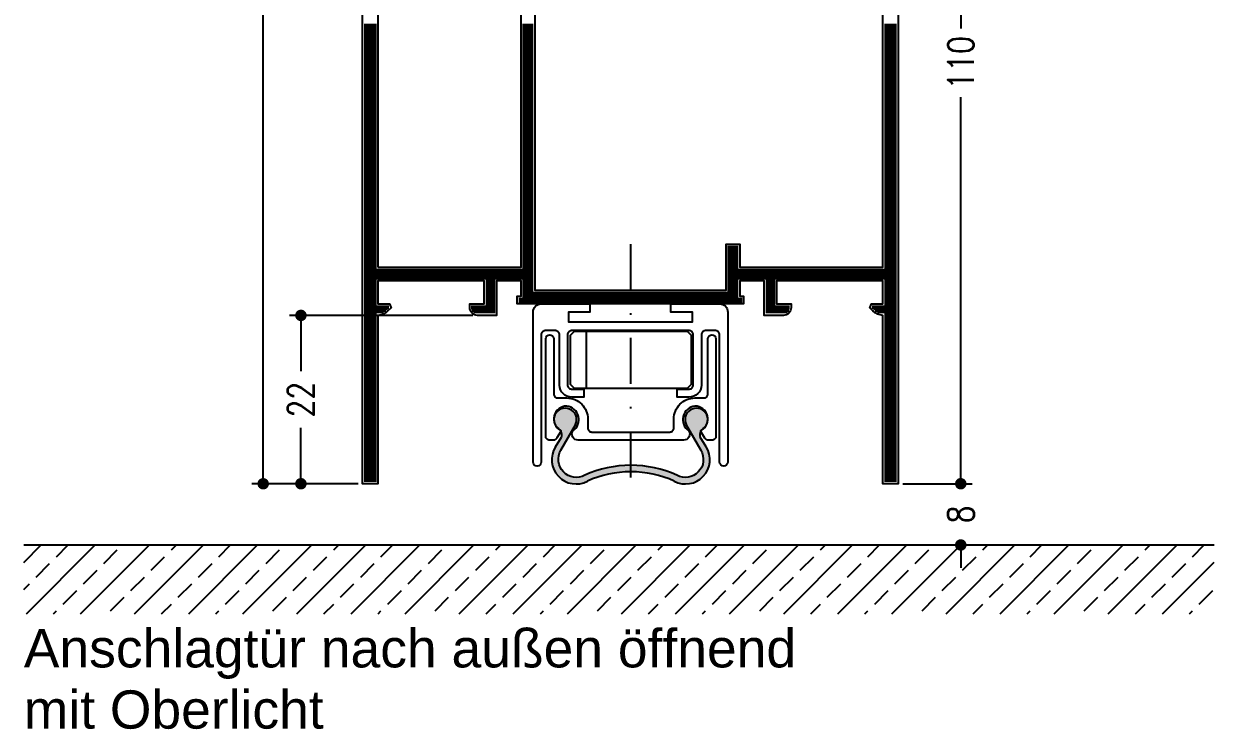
# Model space of a CAD drawing. Extents: x 16 to 197, y 31 to 244.
# Drawn here: x 16 to 93.8, y 30.9 to 77 of the extents above; entities that cross this region are included whole.
import ezdxf

# ---------------------------------------------------------------- set-up
doc = ezdxf.new("R2010")
doc.units = 0
doc.header["$LTSCALE"] = 6
doc.linetypes.add('CENTER', pattern=[1.02, 0.5, -0.25, 0.02, -0.25])
doc.layers.get('0').update_dxf_attribs({"color": 4, "linetype": 'CONTINUOUS'})
doc.layers.get('DEFPOINTS').update_dxf_attribs({"linetype": 'CONTINUOUS'})
for name, color, linetype in [('01TXT', 7, 'CONTINUOUS'), ('CENT_18', 3, 'CENTER'), ('CONST18', 3, 'CONTINUOUS'), ('CONST25', 3, 'CONTINUOUS'), ('KH_NOR', 7, 'CONTINUOUS'), ('KH_SCH', 3, 'CONTINUOUS'), ('LLMASSE', 7, 'CONTINUOUS')]:
    doc.layers.add(name, color=color, linetype=linetype)
doc.styles.get("Standard").update_dxf_attribs({"font": 'simplex.shx', "width": 0.8})
doc.styles.add('SWISS', font='swiss.ttf')
doc.dimstyles.new('DOK-1ZU1-PUNKT', dxfattribs={"dimscale": 0, "dimtxt": 3, "dimasz": 1.5, "dimexe": 1.5, "dimexo": 0.6, "dimgap": 1.5, "dimtad": 0, "dimdsep": 46, "dimtxsty": 'Standard', "dimblk": 'PUNKT', "dimblk1": 'PUNKT', "dimblk2": 'PUNKT', "dimcen": 0, "dimclrd": 2, "dimclre": 2, "dimclrt": 7, "dimadec": 0, "dimazin": 0, "dimtfac": 0.7, "dimtofl": 0, "dimtmove": 2, "dimatfit": 3, "dimldrblk": 'PUNKT', "dimfxl": 1, "dimtolj": 1, "dimarcsym": 0})

# ---------------------------------------------------------------- blocks, each defined once
blk = doc.blocks.new('PUNKT')
at = {"color": 0, "linetype": 'CONTINUOUS'}
blk.add_line((-0.5, 0), (-1, 0), dxfattribs=at)
at = {"color": 0, "linetype": 'CONTINUOUS', "const_width": 0.5}
blk.add_lwpolyline([(-0.25, 0, 1), (0.25, 0, 1)], format="xyb", close=True, dxfattribs=at)
blk = doc.blocks.new('*D27')
at = {"layer": 'DEFPOINTS', "color": 0}
for p in [(73.146, 101.908), (73.146, 46.908), (77.237, 46.908)]:
    blk.add_point(p, dxfattribs=at)
at = {"layer": 'LLMASSE', "color": 3, "lineweight": -2}
for p, q in [((73.446, 101.908), (77.987, 101.908)), ((77.237, 101.158), (77.237, 76.648)), ((77.237, 47.658), (77.237, 72.169)), ((73.446, 46.908), (77.987, 46.908))]:
    blk.add_line(p, q, dxfattribs=at)
at = {"layer": 'LLMASSE', "color": 3, "lineweight": -2, "xscale": 0.75, "yscale": 0.75, "zscale": 0.75}
for p, rotation in [((77.237, 101.908), 90), ((77.237, 46.908), 270)]:
    blk.add_blockref('PUNKT', p, dxfattribs=dict(at, rotation=rotation))
at = {"layer": 'LLMASSE', "color": 3, "insert": (77.237, 74.408), "char_height": 1.7, "attachment_point": 5, "rotation": 90}
blk.add_mtext('\\A1;110', dxfattribs=at)
blk = doc.blocks.new('*D28')
at = {"layer": 'DEFPOINTS', "color": 0}
for p in [(45.646, 57.908), (34.112, 46.908), (38.146, 46.908)]:
    blk.add_point(p, dxfattribs=at)
at = {"layer": 'LLMASSE', "color": 3, "lineweight": -2}
for p, q in [((45.346, 57.908), (33.362, 57.908)), ((34.112, 57.158), (34.112, 54.259)), ((34.112, 47.658), (34.112, 50.557)), ((37.846, 46.908), (33.362, 46.908))]:
    blk.add_line(p, q, dxfattribs=at)
at = {"layer": 'LLMASSE', "color": 3, "lineweight": -2, "xscale": 0.75, "yscale": 0.75, "zscale": 0.75}
for p, rotation in [((34.112, 57.908), 90), ((34.112, 46.908), 270)]:
    blk.add_blockref('PUNKT', p, dxfattribs=dict(at, rotation=rotation))
at = {"layer": 'LLMASSE', "color": 3, "insert": (34.112, 52.408), "char_height": 1.7, "attachment_point": 5, "rotation": 90}
blk.add_mtext('\\A1;22', dxfattribs=at)
blk = doc.blocks.new('*D29')
at = {"layer": 'DEFPOINTS', "color": 0}
for p in [(31.646, 114.408), (37.846, 114.408), (37.846, 46.908)]:
    blk.add_point(p, dxfattribs=at)
at = {"layer": 'LLMASSE', "color": 3, "lineweight": -2}
for p, q in [((37.546, 114.408), (30.896, 114.408)), ((31.646, 113.658), (31.646, 83.027)), ((31.646, 47.658), (31.646, 78.289)), ((37.546, 46.908), (30.896, 46.908))]:
    blk.add_line(p, q, dxfattribs=at)
at = {"layer": 'LLMASSE', "color": 3, "lineweight": -2, "xscale": 0.75, "yscale": 0.75, "zscale": 0.75}
for p, rotation in [((31.646, 114.408), 90), ((31.646, 46.908), 270)]:
    blk.add_blockref('PUNKT', p, dxfattribs=dict(at, rotation=rotation))
at = {"layer": 'LLMASSE', "color": 3, "insert": (31.646, 80.658), "char_height": 1.7, "attachment_point": 5, "rotation": 90}
blk.add_mtext('\\A1;135', dxfattribs=at)
blk = doc.blocks.new('*X39')
for p, q in [((24.9, 31.97), (27.17, 34.24)), ((25.24, 25.24), (34.24, 34.24)), ((29.17, 32.7), (30.71, 34.24)), ((32.31, 25.24), (41.31, 34.24)), ((39.38, 25.24), (48.38, 34.24)), ((44.19, 33.59), (44.85, 34.24)), ((46.45, 25.24), (55.45, 34.24)), ((50.38, 32.7), (51.92, 34.24)), ((53.53, 25.24), (62.53, 34.24)), ((60.6, 25.24), (69.6, 34.24)), ((65.41, 33.59), (66.06, 34.24)), ((67.67, 25.24), (76.67, 34.24)), ((71.59, 32.7), (73.13, 34.24)), ((74.74, 25.24), (83.74, 34.24)), ((81.81, 25.24), (90.81, 34.24)), ((86.62, 33.59), (87.27, 34.24)), ((88.88, 25.24), (97.88, 34.24)), ((92.81, 32.7), (94.35, 34.24)), ((95.95, 25.24), (104.95, 34.24)), ((103.02, 25.24), (112.02, 34.24)), ((107.83, 33.59), (108.49, 34.24)), ((110.09, 25.24), (119.09, 34.24)), ((114.02, 32.7), (115.56, 34.24)), ((117.16, 25.24), (126.16, 34.24)), ((124.24, 25.24), (133.24, 34.24)), ((129.05, 33.59), (129.7, 34.24)), ((131.31, 25.24), (140.31, 34.24)), ((135.23, 32.7), (136.77, 34.24)), ((138.38, 25.24), (147.38, 34.24)), ((145.45, 25.24), (154.45, 34.24)), ((150.26, 33.59), (150.91, 34.24)), ((152.52, 25.24), (161.52, 34.24)), ((156.45, 32.7), (157.98, 34.24)), ((159.59, 25.24), (168.59, 34.24)), ((166.66, 25.24), (175.66, 34.24)), ((171.47, 33.59), (172.13, 34.24)), ((177.66, 32.7), (179.2, 34.24)), ((35.36, 31.82), (37.12, 33.59)), ((41.54, 30.94), (43.31, 32.7)), ((56.57, 31.82), (58.34, 33.59)), ((62.76, 30.94), (64.52, 32.7)), ((77.78, 31.82), (79.55, 33.59)), ((83.97, 30.94), (85.74, 32.7)), ((98.99, 31.82), (100.76, 33.59)), ((105.18, 30.94), (106.95, 32.7)), ((120.21, 31.82), (121.98, 33.59)), ((126.4, 30.94), (128.16, 32.7)), ((141.42, 31.82), (143.19, 33.59)), ((147.61, 30.94), (149.38, 32.7)), ((162.63, 31.82), (164.4, 33.59)), ((168.82, 30.94), (170.59, 32.7)), ((26.52, 30.05), (28.28, 31.82)), ((47.73, 30.05), (49.5, 31.82)), ((68.94, 30.05), (70.71, 31.82)), ((90.16, 30.05), (91.92, 31.82)), ((111.37, 30.05), (113.14, 31.82)), ((132.58, 30.05), (134.35, 31.82)), ((153.8, 30.05), (155.56, 31.82)), ((173.73, 25.24), (180.5, 32.01)), ((175.01, 30.05), (176.78, 31.82)), ((32.7, 29.17), (34.47, 30.94)), ((38.89, 28.28), (40.66, 30.05)), ((53.92, 29.17), (55.68, 30.94)), ((60.1, 28.28), (61.87, 30.05)), ((75.13, 29.17), (76.9, 30.94)), ((81.32, 28.28), (83.09, 30.05)), ((96.34, 29.17), (98.11, 30.94)), ((102.53, 28.28), (104.3, 30.05)), ((117.56, 29.17), (119.32, 30.94)), ((123.74, 28.28), (125.51, 30.05)), ((138.77, 29.17), (140.54, 30.94)), ((144.96, 28.28), (146.72, 30.05)), ((159.98, 29.17), (161.75, 30.94)), ((166.17, 28.28), (167.94, 30.05)), ((24.9, 28.44), (25.63, 29.17)), ((30.05, 26.52), (31.82, 28.28)), ((45.08, 27.4), (46.85, 29.17)), ((51.27, 26.52), (53.03, 28.28)), ((66.29, 27.4), (68.06, 29.17)), ((72.48, 26.52), (74.25, 28.28)), ((87.5, 27.4), (89.27, 29.17)), ((93.69, 26.52), (95.46, 28.28)), ((108.72, 27.4), (110.49, 29.17)), ((114.9, 26.52), (116.67, 28.28)), ((129.93, 27.4), (131.7, 29.17)), ((136.12, 26.52), (137.89, 28.28)), ((151.14, 27.4), (152.91, 29.17)), ((157.33, 26.52), (159.1, 28.28)), ((172.36, 27.4), (174.13, 29.17)), ((178.54, 26.52), (180.31, 28.28)), ((36.24, 25.63), (38.01, 27.4)), ((42.92, 25.24), (44.19, 26.52)), ((57.45, 25.63), (59.22, 27.4)), ((64.13, 25.24), (65.41, 26.52)), ((78.67, 25.63), (80.43, 27.4)), ((85.35, 25.24), (86.62, 26.52)), ((99.88, 25.63), (101.65, 27.4)), ((106.56, 25.24), (107.83, 26.52)), ((121.09, 25.63), (122.86, 27.4)), ((127.77, 25.24), (129.05, 26.52)), ((142.31, 25.63), (144.07, 27.4)), ((148.98, 25.24), (150.26, 26.52)), ((163.52, 25.63), (165.29, 27.4)), ((170.2, 25.24), (171.47, 26.52)), ((28.78, 25.24), (29.17, 25.63)), ((49.99, 25.24), (50.38, 25.63)), ((71.2, 25.24), (71.59, 25.63)), ((92.42, 25.24), (92.81, 25.63)), ((113.63, 25.24), (114.02, 25.63)), ((134.84, 25.24), (135.23, 25.63)), ((156.06, 25.24), (156.45, 25.63)), ((177.27, 25.24), (177.66, 25.63))]:
    blk.add_line(p, q)
blk = doc.blocks.new('*X54')
at = {"color": 0}
for p, q in [((-60, 68.2), (-60, 69.8)), ((-59.8, 68.2), (-59.8, 69.8)), ((-59.6, 68.2), (-59.6, 69.8)), ((-59.4, 68.2), (-59.4, 69.8)), ((-59.2, 68.2), (-59.2, 69.8)), ((-59, 68.2), (-59, 69.8)), ((-58.8, 68.2), (-58.8, 69.8)), ((-58.6, 68.2), (-58.6, 69.8)), ((-58.4, 68.2), (-58.4, 69.8)), ((-58.2, 68.2), (-58.2, 69.8)), ((-58, 68.2), (-58, 69.8)), ((-57.8, 68.2), (-57.8, 69.8)), ((-57.6, 68.2), (-57.6, 69.8)), ((-57.4, 68.2), (-57.4, 69.8)), ((-57.2, 68.2), (-57.2, 69.8)), ((-57, 68.2), (-57, 69.8)), ((-56.8, 68.2), (-56.8, 69.8)), ((-56.6, 68.2), (-56.6, 69.8)), ((-56.4, 68.2), (-56.4, 69.8)), ((-56.2, 68.2), (-56.2, 69.8)), ((-56, 68.2), (-56, 69.8)), ((-55.8, 68.2), (-55.8, 69.8)), ((-55.6, 68.2), (-55.6, 69.8)), ((-55.4, 68.2), (-55.4, 69.8)), ((-55.2, 68.2), (-55.2, 69.8)), ((-55, 68.2), (-55, 69.8)), ((-54.8, 68.2), (-54.8, 69.8)), ((-54.6, 68.2), (-54.6, 69.8)), ((-54.4, 68.2), (-54.4, 69.8)), ((-54.2, 68.2), (-54.2, 69.8)), ((-54, 68.2), (-54, 69.8)), ((-53.8, 68.2), (-53.8, 69.8)), ((-53.6, 68.2), (-53.6, 69.8)), ((-53.4, 68.2), (-53.4, 69.8)), ((-53.2, 68.2), (-53.2, 69.8)), ((-53, 68.2), (-53, 69.8)), ((-52.8, 68.2), (-52.8, 69.8)), ((-52.6, 68.2), (-52.6, 69.8)), ((-52.4, 68.2), (-52.4, 69.8)), ((-52.2, 68.2), (-52.2, 69.8)), ((-52, 68.2), (-52, 69.8)), ((-51.8, 68.2), (-51.8, 69.8)), ((-51.6, 68.2), (-51.6, 69.8)), ((-51.4, 68.2), (-51.4, 69.8)), ((-51.2, 68.2), (-51.2, 69.8)), ((-51, 68.2), (-51, 69.8)), ((-50.8, 68.2), (-50.8, 69.8)), ((-50.6, 68.2), (-50.6, 69.8)), ((-50.4, 68.2), (-50.4, 69.8)), ((-50.2, 68.2), (-50.2, 69.8)), ((-50, 68.2), (-50, 69.8)), ((-49.8, 68.2), (-49.8, 69.8)), ((-49.6, 68.2), (-49.6, 69.8)), ((-49.4, 68.2), (-49.4, 69.8)), ((-49.2, 68.2), (-49.2, 69.8)), ((-49, 68.2), (-49, 69.8)), ((-48.8, 68.2), (-48.8, 69.8)), ((-48.6, 68.2), (-48.6, 69.8)), ((-48.4, 68.2), (-48.4, 69.8)), ((-48.2, 68.2), (-48.2, 69.8)), ((-48, 68.2), (-48, 69.8)), ((-47.8, 68.2), (-47.8, 69.8)), ((-47.6, 68.2), (-47.6, 69.8)), ((-47.4, 68.2), (-47.4, 69.8)), ((-47.2, 68.2), (-47.2, 69.8)), ((-47, 68.2), (-47, 69.8)), ((-46.8, 68.2), (-46.8, 69.8)), ((-46.6, 68.2), (-46.6, 69.8)), ((-46.4, 68.2), (-46.4, 69.8)), ((-46.2, 68.2), (-46.2, 69.8)), ((-46, 68.2), (-46, 69.8)), ((-45.8, 68.2), (-45.8, 69.8)), ((-45.6, 68.2), (-45.6, 69.8)), ((-45.4, 68.2), (-45.4, 69.8)), ((-45.2, 68.2), (-45.2, 69.8)), ((-45, 68.2), (-45, 69.8)), ((-44.8, 68.2), (-44.8, 69.8)), ((-44.6, 68.2), (-44.6, 69.8)), ((-44.4, 68.2), (-44.4, 69.8)), ((-44.2, 68.2), (-44.2, 69.8)), ((-44, 68.2), (-44, 69.8)), ((-43.8, 68.2), (-43.8, 69.8)), ((-43.6, 68.2), (-43.6, 69.8)), ((-43.4, 68.2), (-43.4, 69.8)), ((-43.2, 68.2), (-43.2, 69.8)), ((-43, 68.2), (-43, 69.8)), ((-42.8, 68.2), (-42.8, 69.8)), ((-42.6, 68.2), (-42.6, 69.8)), ((-42.4, 68.2), (-42.4, 69.8)), ((-42.2, 68.2), (-42.2, 69.8)), ((-42, 68.2), (-42, 69.8)), ((-41.8, 68.2), (-41.8, 69.8)), ((-41.6, 68.2), (-41.6, 69.8)), ((-41.4, 68.2), (-41.4, 69.8)), ((-41.2, 68.2), (-41.2, 69.8)), ((-41, 68.2), (-41, 69.8)), ((-40.8, 68.2), (-40.8, 69.8)), ((-40.6, 68.2), (-40.6, 69.8)), ((-40.4, 68.2), (-40.4, 69.8)), ((-40.2, 68.2), (-40.2, 69.8)), ((-40, 68.2), (-40, 69.8)), ((-39.8, 68.2), (-39.8, 69.8)), ((-39.6, 68.2), (-39.6, 69.8)), ((-39.4, 68.2), (-39.4, 69.8)), ((-39.2, 68.2), (-39.2, 69.8)), ((-39, 68.2), (-39, 69.8)), ((-38.8, 68.2), (-38.8, 69.8)), ((-38.6, 68.2), (-38.6, 69.8)), ((-38.4, 68.2), (-38.4, 69.8)), ((-38.2, 68.2), (-38.2, 69.8)), ((-38, 68.2), (-38, 69.8)), ((-37.8, 68.2), (-37.8, 69.8)), ((-37.6, 68.2), (-37.6, 69.8)), ((-37.4, 68.2), (-37.4, 69.8)), ((-37.2, 68.2), (-37.2, 69.8)), ((-37, 68.2), (-37, 69.8)), ((-36.8, 68.2), (-36.8, 69.8)), ((-36.6, 68.2), (-36.6, 69.8)), ((-36.4, 68.2), (-36.4, 69.8)), ((-36.2, 68.2), (-36.2, 69.8)), ((-36, 68.2), (-36, 69.8)), ((-35.8, 68.2), (-35.8, 69.8)), ((-35.6, 68.2), (-35.6, 69.8)), ((-35.4, 68.2), (-35.4, 69.8)), ((-35.2, 68.2), (-35.2, 69.8)), ((-35, 68.2), (-35, 69.8)), ((-34.8, 68.2), (-34.8, 69.8)), ((-34.6, 68.2), (-34.6, 69.8)), ((-34.4, 68.2), (-34.4, 69.8)), ((-34.2, 68.2), (-34.2, 69.8)), ((-34, 68.2), (-34, 69.8)), ((-33.8, 68.2), (-33.8, 69.8)), ((-33.6, 68.2), (-33.6, 69.8)), ((-33.4, 68.2), (-33.4, 69.8)), ((-33.2, 68.2), (-33.2, 69.8)), ((-33, 68.2), (-33, 69.8)), ((-32.8, 68.2), (-32.8, 69.8)), ((-32.6, 68.2), (-32.6, 69.8)), ((-32.4, 68.2), (-32.4, 69.8)), ((-32.2, 68.2), (-32.2, 69.8)), ((-32, 68.2), (-32, 69.8)), ((-31.8, 68.2), (-31.8, 69.8)), ((-31.6, 68.2), (-31.6, 69.8)), ((-31.4, 68.2), (-31.4, 69.8)), ((-31.2, 68.2), (-31.2, 69.8)), ((-31, 68.2), (-31, 69.8)), ((-30.8, 68.2), (-30.8, 69.8)), ((-30.6, 68.2), (-30.6, 69.8)), ((-30.4, 68.2), (-30.4, 69.8)), ((-30.2, 68.2), (-30.2, 69.8)), ((-30, 68.2), (-30, 69.8)), ((-29.8, 68.2), (-29.8, 69.8)), ((-29.6, 68.2), (-29.6, 69.8)), ((-29.4, 68.2), (-29.4, 69.8)), ((-29.2, 68.2), (-29.2, 69.8)), ((-29, 68.2), (-29, 69.8)), ((-28.8, 68.2), (-28.8, 69.8)), ((-28.6, 68.2), (-28.6, 69.8)), ((-28.4, 68.2), (-28.4, 69.8)), ((-28.2, 68.2), (-28.2, 69.8)), ((-28, 47.7), (-28, 69.8)), ((-27.8, 47.7), (-27.8, 69.8)), ((-27.6, 47.7), (-27.6, 69.8)), ((-27.4, 47.7), (-27.4, 69.8)), ((-27.2, 47.7), (-27.2, 69.8)), ((-27, 47.7), (-27, 69.8)), ((-26.8, 47.7), (-26.8, 69.8)), ((-26.6, 68.2), (-26.6, 69.8)), ((-26.4, 68.2), (-26.4, 69.8)), ((-26.2, 68.2), (-26.2, 69.8)), ((-26, 68.2), (-26, 69.8)), ((-25.8, 68.2), (-25.8, 69.8)), ((-25.6, 68.2), (-25.6, 69.8)), ((-25.4, 68.2), (-25.4, 69.8)), ((-25.2, 68.2), (-25.2, 69.8)), ((-25, 68.2), (-25, 69.8)), ((-24.8, 68.2), (-24.8, 69.8)), ((-24.6, 68.2), (-24.6, 69.8)), ((-24.4, 68.2), (-24.4, 69.8)), ((-24.2, 68.2), (-24.2, 69.8)), ((-24, 68.2), (-24, 69.8)), ((-23.8, 68.2), (-23.8, 69.8)), ((-23.6, 68.2), (-23.6, 69.8)), ((-23.4, 68.2), (-23.4, 69.8)), ((-23.2, 66.59), (-23.2, 69.8)), ((-23, 66.56), (-23, 69.8)), ((-22.8, 66.76), (-22.8, 69.8)), ((-22.6, 66.97), (-22.6, 69.8)), ((-22.4, 67.28), (-22.4, 69.8)), ((-22.2, 68.2), (-22.2, 69.8)), ((-22, 68.2), (-22, 69.8)), ((-21.8, 68.2), (-21.8, 69.8)), ((-21.6, 68.2), (-21.6, 69.8)), ((-21.4, 68.2), (-21.4, 69.8)), ((-21.2, 68.2), (-21.2, 69.8)), ((-21, 68.2), (-21, 69.8)), ((-20.8, 68.2), (-20.8, 69.8)), ((-20.6, 68.2), (-20.6, 69.8)), ((-20.4, 68.2), (-20.4, 69.8)), ((-20.2, 68.2), (-20.2, 69.8)), ((-20, 68.2), (-20, 69.8)), ((-19.8, 68.2), (-19.8, 69.8)), ((-19.6, 68.2), (-19.6, 69.8)), ((-19.4, 68.2), (-19.4, 69.8)), ((-19.2, 68.2), (-19.2, 69.8)), ((-19, 68.2), (-19, 69.8)), ((-18.8, 68.2), (-18.8, 69.8)), ((-18.6, 68.2), (-18.6, 69.8)), ((-18.4, 68.2), (-18.4, 69.8)), ((-18.2, 68.2), (-18.2, 69.8)), ((-18, 68.2), (-18, 69.8)), ((-17.8, 68.2), (-17.8, 69.8)), ((-17.6, 68.2), (-17.6, 69.8)), ((-17.4, 68.2), (-17.4, 69.8)), ((-17.2, 68.2), (-17.2, 69.8)), ((-17, 68.2), (-17, 69.8)), ((-16.8, 68.2), (-16.8, 69.8)), ((-16.6, 68.2), (-16.6, 69.8)), ((-16.4, 68.2), (-16.4, 69.8)), ((-16.2, 68.2), (-16.2, 69.8)), ((-16, 68.2), (-16, 69.8)), ((-15.8, 68.2), (-15.8, 69.8)), ((-15.6, 68.2), (-15.6, 69.8)), ((-15.4, 68.2), (-15.4, 69.8)), ((-15.2, 68.2), (-15.2, 69.8)), ((-15, 68.2), (-15, 69.8)), ((-14.8, 68.2), (-14.8, 69.8)), ((-14.6, 68.2), (-14.6, 69.8)), ((-14.4, 68.2), (-14.4, 69.8)), ((-14.2, 68.2), (-14.2, 69.8)), ((-14, 68.2), (-14, 69.8)), ((-13.8, 68.2), (-13.8, 69.8)), ((-13.6, 68.2), (-13.6, 69.8)), ((-13.4, 68.2), (-13.4, 69.8)), ((-13.2, 68.2), (-13.2, 69.8)), ((-13, 68.2), (-13, 69.8)), ((-12.8, 68.2), (-12.8, 69.8)), ((-12.6, 68.2), (-12.6, 69.8)), ((-12.4, 68.2), (-12.4, 69.8)), ((-12.2, 68.2), (-12.2, 69.8)), ((-12, 68.2), (-12, 69.8)), ((-11.8, 68.2), (-11.8, 69.8)), ((-11.6, 68.2), (-11.6, 69.8)), ((-11.4, 68.2), (-11.4, 69.8)), ((-11.2, 68.2), (-11.2, 69.8)), ((-11, 68.2), (-11, 69.8)), ((-10.8, 68.2), (-10.8, 69.8)), ((-10.6, 68.2), (-10.6, 69.8)), ((-10.4, 68.2), (-10.4, 69.8)), ((-10.2, 68.2), (-10.2, 69.8)), ((-10, 68.2), (-10, 69.8)), ((-9.8, 68.2), (-9.8, 69.8)), ((-9.6, 68.2), (-9.6, 69.8)), ((-9.4, 68.2), (-9.4, 69.8)), ((-9.2, 68.2), (-9.2, 69.8)), ((-9, 68.2), (-9, 69.8)), ((-8.8, 68.2), (-8.8, 69.8)), ((-8.6, 68.2), (-8.6, 69.8)), ((-8.4, 68.2), (-8.4, 69.8)), ((-8.2, 68.2), (-8.2, 69.8)), ((-8, 68.2), (-8, 69.8)), ((-7.8, 68.2), (-7.8, 69.8)), ((-7.6, 68.2), (-7.6, 69.8)), ((-7.4, 68.2), (-7.4, 69.8)), ((-7.2, 68.2), (-7.2, 69.8)), ((-7, 68.2), (-7, 69.8)), ((-6.8, 68.2), (-6.8, 69.8)), ((-6.6, 68.2), (-6.6, 69.8)), ((-6.4, 68.2), (-6.4, 69.8)), ((-6.2, 68.2), (-6.2, 69.8)), ((-6, 68.2), (-6, 69.8)), ((-5.8, 68.2), (-5.8, 69.8)), ((-5.6, 68.2), (-5.6, 69.8)), ((-5.4, 68.2), (-5.4, 69.8)), ((-5.2, 68.2), (-5.2, 69.8)), ((-5, 68.2), (-5, 69.8)), ((-4.8, 68.2), (-4.8, 69.8)), ((-4.6, 68.2), (-4.6, 69.8)), ((-4.4, 68.2), (-4.4, 69.8)), ((-4.2, 68.2), (-4.2, 69.8)), ((-4, 68.2), (-4, 69.8)), ((-3.8, 68.2), (-3.8, 69.8)), ((-3.6, 68.2), (-3.6, 69.8)), ((-3.4, 68.2), (-3.4, 69.8)), ((-3.2, 68.2), (-3.2, 69.8)), ((-3, 68.2), (-3, 69.8)), ((-2.8, 68.2), (-2.8, 69.8)), ((-2.6, 68.2), (-2.6, 69.8)), ((-2.4, 68.2), (-2.4, 69.8)), ((-2.2, 68.2), (-2.2, 69.8)), ((-2, 68.2), (-2, 69.8)), ((-1.8, 68.2), (-1.8, 69.8)), ((-1.6, 68.2), (-1.6, 69.8)), ((-1.4, 68.2), (-1.4, 69.8)), ((-1.2, 68.2), (-1.2, 69.8)), ((-1, 68.2), (-1, 69.8)), ((-0.8, 68.2), (-0.8, 69.8)), ((-0.6, 68.2), (-0.6, 69.8)), ((-0.4, 68.2), (-0.4, 69.8)), ((-23.2, 52.7), (-23.2, 55.8)), ((-23, 52.7), (-23, 55.8)), ((-22.8, 52.7), (-22.8, 55.77)), ((-22.6, 52.7), (-22.6, 55.69)), ((-22.4, 52.7), (-22.4, 55.53)), ((-26.6, 52.7), (-26.6, 53.9)), ((-26.4, 52.7), (-26.4, 53.9)), ((-26.2, 52.7), (-26.2, 53.9)), ((-26, 52.7), (-26, 53.9)), ((-25.8, 52.7), (-25.8, 53.9)), ((-25.6, 52.7), (-25.6, 53.9)), ((-25.4, 52.7), (-25.4, 53.9)), ((-25.2, 52.7), (-25.2, 53.9)), ((-25, 52.7), (-25, 53.9)), ((-24.8, 52.7), (-24.8, 53.9)), ((-24.6, 52.7), (-24.6, 53.9)), ((-24.4, 52.7), (-24.4, 53.9)), ((-24.2, 52.7), (-24.2, 53.9)), ((-24, 52.7), (-24, 53.9)), ((-23.8, 52.7), (-23.8, 53.9)), ((-23.6, 52.7), (-23.6, 53.9)), ((-23.4, 52.7), (-23.4, 53.9)), ((-31, 47.7), (-31, 49.1)), ((-30.8, 47.7), (-30.8, 49.1)), ((-30.6, 47.7), (-30.6, 49.1)), ((-30.4, 47.7), (-30.4, 49.1)), ((-30.2, 47.7), (-30.2, 49.1)), ((-30, 47.7), (-30, 49.1)), ((-29.8, 47.7), (-29.8, 49.1)), ((-29.6, 47.7), (-29.6, 49.1)), ((-29.4, 47.7), (-29.4, 49.1)), ((-29.2, 47.7), (-29.2, 49.1)), ((-29, 47.7), (-29, 49.1)), ((-28.8, 47.7), (-28.8, 49.1)), ((-28.6, 47.7), (-28.6, 49.1)), ((-28.4, 47.7), (-28.4, 49.1)), ((-28.2, 47.7), (-28.2, 49.1)), ((-26.6, 47.7), (-26.6, 49.1)), ((-26.4, 47.7), (-26.4, 49.1)), ((-26.2, 47.7), (-26.2, 49.1)), ((-26, 47.7), (-26, 49.1)), ((-25.8, 47.7), (-25.8, 49.1)), ((-25.6, 47.7), (-25.6, 49.1)), ((-25.4, 47.7), (-25.4, 49.1)), ((-25.2, 47.7), (-25.2, 49.1)), ((-25, 20.9), (-25, 49.1)), ((-24.8, 20.9), (-24.8, 49.1)), ((-24.6, 20.9), (-24.6, 49.1)), ((-24.4, 20.9), (-24.4, 49.1)), ((-24.2, 20.4), (-24.2, 49.6)), ((-24, 20.4), (-24, 49.6)), ((-23.8, 20.4), (-23.8, 49.6)), ((-60, 20.9), (-60, 22.3)), ((-59.8, 20.9), (-59.8, 22.3)), ((-59.6, 20.9), (-59.6, 22.3)), ((-59.4, 20.9), (-59.4, 22.3)), ((-59.2, 20.9), (-59.2, 22.3)), ((-59, 20.9), (-59, 22.3)), ((-58.8, 20.9), (-58.8, 22.3)), ((-58.6, 20.9), (-58.6, 22.3)), ((-58.4, 20.9), (-58.4, 22.3)), ((-58.2, 20.9), (-58.2, 22.3)), ((-58, 20.9), (-58, 22.3)), ((-57.8, 20.9), (-57.8, 22.3)), ((-57.6, 20.9), (-57.6, 22.3)), ((-57.4, 20.9), (-57.4, 22.3)), ((-57.2, 20.9), (-57.2, 22.3)), ((-57, 20.9), (-57, 22.3)), ((-56.8, 20.9), (-56.8, 22.3)), ((-56.6, 20.9), (-56.6, 22.3)), ((-56.4, 20.9), (-56.4, 22.3)), ((-56.2, 20.9), (-56.2, 22.3)), ((-56, 20.9), (-56, 22.3)), ((-55.8, 20.9), (-55.8, 22.3)), ((-55.6, 20.9), (-55.6, 22.3)), ((-55.4, 20.9), (-55.4, 22.3)), ((-55.2, 20.9), (-55.2, 22.3)), ((-55, 20.9), (-55, 22.3)), ((-54.8, 20.9), (-54.8, 22.3)), ((-54.6, 20.9), (-54.6, 22.3)), ((-54.4, 20.9), (-54.4, 22.3)), ((-54.2, 20.9), (-54.2, 22.3)), ((-54, 20.9), (-54, 22.3)), ((-53.8, 20.9), (-53.8, 22.3)), ((-53.6, 20.9), (-53.6, 22.3)), ((-53.4, 20.9), (-53.4, 22.3)), ((-53.2, 20.9), (-53.2, 22.3)), ((-53, 20.9), (-53, 22.3)), ((-52.8, 20.9), (-52.8, 22.3)), ((-52.6, 20.9), (-52.6, 22.3)), ((-52.4, 20.9), (-52.4, 22.3)), ((-52.2, 20.9), (-52.2, 22.3)), ((-52, 20.9), (-52, 22.3)), ((-51.8, 20.9), (-51.8, 22.3)), ((-51.6, 20.9), (-51.6, 22.3)), ((-51.4, 20.9), (-51.4, 22.3)), ((-51.2, 20.9), (-51.2, 22.3)), ((-51, 20.9), (-51, 22.3)), ((-50.8, 20.9), (-50.8, 22.3)), ((-50.6, 20.9), (-50.6, 22.3)), ((-50.4, 20.9), (-50.4, 22.3)), ((-50.2, 20.9), (-50.2, 22.3)), ((-50, 20.9), (-50, 22.3)), ((-49.8, 20.9), (-49.8, 22.3)), ((-49.6, 20.9), (-49.6, 22.3)), ((-49.4, 20.9), (-49.4, 22.3)), ((-49.2, 20.9), (-49.2, 22.3)), ((-49, 20.9), (-49, 22.3)), ((-48.8, 20.9), (-48.8, 22.3)), ((-48.6, 20.9), (-48.6, 22.3)), ((-48.4, 20.9), (-48.4, 22.3)), ((-48.2, 20.9), (-48.2, 22.3)), ((-48, 20.9), (-48, 22.3)), ((-47.8, 20.9), (-47.8, 22.3)), ((-47.6, 20.9), (-47.6, 22.3)), ((-47.4, 20.9), (-47.4, 22.3)), ((-47.2, 20.9), (-47.2, 22.3)), ((-47, 20.9), (-47, 22.3)), ((-46.8, 20.9), (-46.8, 22.3)), ((-46.6, 20.9), (-46.6, 22.3)), ((-46.4, 20.9), (-46.4, 22.3)), ((-46.2, 20.9), (-46.2, 22.3)), ((-46, 20.9), (-46, 22.3)), ((-45.8, 20.9), (-45.8, 22.3)), ((-45.6, 20.9), (-45.6, 22.3)), ((-45.4, 20.9), (-45.4, 22.3)), ((-45.2, 20.9), (-45.2, 22.3)), ((-45, 20.9), (-45, 22.3)), ((-44.8, 20.9), (-44.8, 22.3)), ((-44.6, 20.9), (-44.6, 22.3)), ((-44.4, 20.9), (-44.4, 22.3)), ((-44.2, 20.9), (-44.2, 22.3)), ((-44, 20.9), (-44, 22.3)), ((-43.8, 20.9), (-43.8, 22.3)), ((-43.6, 20.9), (-43.6, 22.3)), ((-43.4, 20.9), (-43.4, 22.3)), ((-43.2, 20.9), (-43.2, 22.3)), ((-43, 20.9), (-43, 22.3)), ((-42.8, 20.9), (-42.8, 22.3)), ((-42.6, 20.9), (-42.6, 22.3)), ((-42.4, 20.9), (-42.4, 22.3)), ((-42.2, 20.9), (-42.2, 22.3)), ((-42, 20.9), (-42, 22.3)), ((-41.8, 20.9), (-41.8, 22.3)), ((-41.6, 20.9), (-41.6, 22.3)), ((-41.4, 20.9), (-41.4, 22.3)), ((-41.2, 20.9), (-41.2, 22.3)), ((-41, 20.9), (-41, 22.3)), ((-40.8, 20.9), (-40.8, 22.3)), ((-40.6, 20.9), (-40.6, 22.3)), ((-40.4, 20.9), (-40.4, 22.3)), ((-40.2, 20.9), (-40.2, 22.3)), ((-40, 20.9), (-40, 22.3)), ((-39.8, 20.9), (-39.8, 22.3)), ((-39.6, 20.9), (-39.6, 22.3)), ((-39.4, 20.9), (-39.4, 22.3)), ((-39.2, 20.9), (-39.2, 22.3)), ((-39, 20.9), (-39, 22.3)), ((-38.8, 20.9), (-38.8, 22.3)), ((-38.6, 20.9), (-38.6, 22.3)), ((-38.4, 20.9), (-38.4, 22.3)), ((-38.2, 20.9), (-38.2, 22.3)), ((-38, 20.9), (-38, 22.3)), ((-37.8, 20.9), (-37.8, 22.3)), ((-37.6, 20.9), (-37.6, 22.3)), ((-37.4, 20.9), (-37.4, 22.3)), ((-37.2, 20.9), (-37.2, 22.3)), ((-37, 20.9), (-37, 22.3)), ((-36.8, 20.9), (-36.8, 22.3)), ((-36.6, 20.9), (-36.6, 22.3)), ((-36.4, 20.9), (-36.4, 22.3)), ((-36.2, 20.9), (-36.2, 22.3)), ((-36, 20.9), (-36, 22.3)), ((-35.8, 20.9), (-35.8, 22.3)), ((-35.6, 20.9), (-35.6, 22.3)), ((-35.4, 20.9), (-35.4, 22.3)), ((-35.2, 20.9), (-35.2, 22.3)), ((-35, 20.9), (-35, 22.3)), ((-34.8, 20.9), (-34.8, 22.3)), ((-34.6, 20.9), (-34.6, 22.3)), ((-34.4, 20.9), (-34.4, 22.3)), ((-34.2, 20.9), (-34.2, 22.3)), ((-34, 20.9), (-34, 22.3)), ((-33.8, 20.9), (-33.8, 22.3)), ((-33.6, 20.9), (-33.6, 22.3)), ((-33.4, 20.9), (-33.4, 22.3)), ((-33.2, 20.9), (-33.2, 22.3)), ((-33, 20.9), (-33, 22.3)), ((-32.8, 20.9), (-32.8, 22.3)), ((-32.6, 20.9), (-32.6, 22.3)), ((-32.4, 20.9), (-32.4, 22.3)), ((-32.2, 20.9), (-32.2, 22.3)), ((-32, 20.9), (-32, 22.3)), ((-31.8, 20.9), (-31.8, 22.3)), ((-31.6, 20.9), (-31.6, 22.3)), ((-31.4, 20.9), (-31.4, 22.3)), ((-31.2, 20.9), (-31.2, 22.3)), ((-31, 20.9), (-31, 22.3)), ((-30.8, 20.9), (-30.8, 22.3)), ((-30.6, 20.9), (-30.6, 22.3)), ((-30.4, 20.9), (-30.4, 22.3)), ((-30.2, 20.9), (-30.2, 22.3)), ((-30, 20.9), (-30, 22.3)), ((-29.8, 20.9), (-29.8, 22.3)), ((-29.6, 20.9), (-29.6, 22.3)), ((-29.4, 20.9), (-29.4, 22.3)), ((-29.2, 20.9), (-29.2, 22.3)), ((-29, 20.9), (-29, 22.3)), ((-28.8, 20.9), (-28.8, 22.3)), ((-28.6, 20.9), (-28.6, 22.3)), ((-28.4, 20.9), (-28.4, 22.3)), ((-28.2, 20.9), (-28.2, 22.3)), ((-28, 0.2), (-28, 22.3)), ((-27.8, 0.2), (-27.8, 22.3)), ((-27.6, 0.2), (-27.6, 22.3)), ((-27.4, 0.2), (-27.4, 22.3)), ((-27.2, 0.2), (-27.2, 22.3)), ((-27, 0.2), (-27, 22.3)), ((-26.8, 0.2), (-26.8, 22.3)), ((-26.6, 20.9), (-26.6, 22.3)), ((-26.4, 20.9), (-26.4, 22.3)), ((-26.2, 20.9), (-26.2, 22.3)), ((-26, 20.9), (-26, 22.3)), ((-25.8, 20.9), (-25.8, 22.3)), ((-25.6, 20.9), (-25.6, 22.3)), ((-25.4, 20.9), (-25.4, 22.3)), ((-25.2, 20.9), (-25.2, 22.3)), ((-26.6, 16.1), (-26.6, 17.3)), ((-26.4, 16.1), (-26.4, 17.3)), ((-26.2, 16.1), (-26.2, 17.3)), ((-26, 16.1), (-26, 17.3)), ((-25.8, 16.1), (-25.8, 17.3)), ((-25.6, 16.1), (-25.6, 17.3)), ((-25.4, 16.1), (-25.4, 17.3)), ((-25.2, 16.1), (-25.2, 17.3)), ((-25, 16.1), (-25, 17.3)), ((-24.8, 16.1), (-24.8, 17.3)), ((-24.6, 16.1), (-24.6, 17.3)), ((-24.4, 16.1), (-24.4, 17.3)), ((-24.2, 16.1), (-24.2, 17.3)), ((-24, 16.1), (-24, 17.3)), ((-23.8, 16.1), (-23.8, 17.3)), ((-23.6, 16.1), (-23.6, 17.3)), ((-23.4, 16.1), (-23.4, 17.3)), ((-23.2, 14.2), (-23.2, 17.3)), ((-23, 14.2), (-23, 17.3)), ((-22.8, 14.23), (-22.8, 17.3)), ((-22.6, 14.31), (-22.6, 17.3)), ((-22.4, 14.47), (-22.4, 17.3)), ((-23.2, 0.2), (-23.2, 3.41)), ((-23, 0.2), (-23, 3.44)), ((-22.8, 0.2), (-22.8, 3.24)), ((-60, 0.2), (-60, 1.8)), ((-59.8, 0.2), (-59.8, 1.8)), ((-59.6, 0.2), (-59.6, 1.8)), ((-59.4, 0.2), (-59.4, 1.8)), ((-59.2, 0.2), (-59.2, 1.8)), ((-59, 0.2), (-59, 1.8)), ((-58.8, 0.2), (-58.8, 1.8)), ((-58.6, 0.2), (-58.6, 1.8)), ((-58.4, 0.2), (-58.4, 1.8)), ((-58.2, 0.2), (-58.2, 1.8)), ((-58, 0.2), (-58, 1.8)), ((-57.8, 0.2), (-57.8, 1.8)), ((-57.6, 0.2), (-57.6, 1.8)), ((-57.4, 0.2), (-57.4, 1.8)), ((-57.2, 0.2), (-57.2, 1.8)), ((-57, 0.2), (-57, 1.8)), ((-56.8, 0.2), (-56.8, 1.8)), ((-56.6, 0.2), (-56.6, 1.8)), ((-56.4, 0.2), (-56.4, 1.8)), ((-56.2, 0.2), (-56.2, 1.8)), ((-56, 0.2), (-56, 1.8)), ((-55.8, 0.2), (-55.8, 1.8)), ((-55.6, 0.2), (-55.6, 1.8)), ((-55.4, 0.2), (-55.4, 1.8)), ((-55.2, 0.2), (-55.2, 1.8)), ((-55, 0.2), (-55, 1.8)), ((-54.8, 0.2), (-54.8, 1.8)), ((-54.6, 0.2), (-54.6, 1.8)), ((-54.4, 0.2), (-54.4, 1.8)), ((-54.2, 0.2), (-54.2, 1.8)), ((-54, 0.2), (-54, 1.8)), ((-53.8, 0.2), (-53.8, 1.8)), ((-53.6, 0.2), (-53.6, 1.8)), ((-53.4, 0.2), (-53.4, 1.8)), ((-53.2, 0.2), (-53.2, 1.8)), ((-53, 0.2), (-53, 1.8)), ((-52.8, 0.2), (-52.8, 1.8)), ((-52.6, 0.2), (-52.6, 1.8)), ((-52.4, 0.2), (-52.4, 1.8)), ((-52.2, 0.2), (-52.2, 1.8)), ((-52, 0.2), (-52, 1.8)), ((-51.8, 0.2), (-51.8, 1.8)), ((-51.6, 0.2), (-51.6, 1.8)), ((-51.4, 0.2), (-51.4, 1.8)), ((-51.2, 0.2), (-51.2, 1.8)), ((-51, 0.2), (-51, 1.8)), ((-50.8, 0.2), (-50.8, 1.8)), ((-50.6, 0.2), (-50.6, 1.8)), ((-50.4, 0.2), (-50.4, 1.8)), ((-50.2, 0.2), (-50.2, 1.8)), ((-50, 0.2), (-50, 1.8)), ((-49.8, 0.2), (-49.8, 1.8)), ((-49.6, 0.2), (-49.6, 1.8)), ((-49.4, 0.2), (-49.4, 1.8)), ((-49.2, 0.2), (-49.2, 1.8)), ((-49, 0.2), (-49, 1.8)), ((-48.8, 0.2), (-48.8, 1.8)), ((-48.6, 0.2), (-48.6, 1.8)), ((-48.4, 0.2), (-48.4, 1.8)), ((-48.2, 0.2), (-48.2, 1.8)), ((-48, 0.2), (-48, 1.8)), ((-47.8, 0.2), (-47.8, 1.8)), ((-47.6, 0.2), (-47.6, 1.8)), ((-47.4, 0.2), (-47.4, 1.8)), ((-47.2, 0.2), (-47.2, 1.8)), ((-47, 0.2), (-47, 1.8)), ((-46.8, 0.2), (-46.8, 1.8)), ((-46.6, 0.2), (-46.6, 1.8)), ((-46.4, 0.2), (-46.4, 1.8)), ((-46.2, 0.2), (-46.2, 1.8)), ((-46, 0.2), (-46, 1.8)), ((-45.8, 0.2), (-45.8, 1.8)), ((-45.6, 0.2), (-45.6, 1.8)), ((-45.4, 0.2), (-45.4, 1.8)), ((-45.2, 0.2), (-45.2, 1.8)), ((-45, 0.2), (-45, 1.8)), ((-44.8, 0.2), (-44.8, 1.8)), ((-44.6, 0.2), (-44.6, 1.8)), ((-44.4, 0.2), (-44.4, 1.8)), ((-44.2, 0.2), (-44.2, 1.8)), ((-44, 0.2), (-44, 1.8)), ((-43.8, 0.2), (-43.8, 1.8)), ((-43.6, 0.2), (-43.6, 1.8)), ((-43.4, 0.2), (-43.4, 1.8)), ((-43.2, 0.2), (-43.2, 1.8)), ((-43, 0.2), (-43, 1.8)), ((-42.8, 0.2), (-42.8, 1.8)), ((-42.6, 0.2), (-42.6, 1.8)), ((-42.4, 0.2), (-42.4, 1.8)), ((-42.2, 0.2), (-42.2, 1.8)), ((-42, 0.2), (-42, 1.8)), ((-41.8, 0.2), (-41.8, 1.8)), ((-41.6, 0.2), (-41.6, 1.8)), ((-41.4, 0.2), (-41.4, 1.8)), ((-41.2, 0.2), (-41.2, 1.8)), ((-41, 0.2), (-41, 1.8)), ((-40.8, 0.2), (-40.8, 1.8)), ((-40.6, 0.2), (-40.6, 1.8)), ((-40.4, 0.2), (-40.4, 1.8)), ((-40.2, 0.2), (-40.2, 1.8)), ((-40, 0.2), (-40, 1.8)), ((-39.8, 0.2), (-39.8, 1.8)), ((-39.6, 0.2), (-39.6, 1.8)), ((-39.4, 0.2), (-39.4, 1.8)), ((-39.2, 0.2), (-39.2, 1.8)), ((-39, 0.2), (-39, 1.8)), ((-38.8, 0.2), (-38.8, 1.8)), ((-38.6, 0.2), (-38.6, 1.8)), ((-38.4, 0.2), (-38.4, 1.8)), ((-38.2, 0.2), (-38.2, 1.8)), ((-38, 0.2), (-38, 1.8)), ((-37.8, 0.2), (-37.8, 1.8)), ((-37.6, 0.2), (-37.6, 1.8)), ((-37.4, 0.2), (-37.4, 1.8)), ((-37.2, 0.2), (-37.2, 1.8)), ((-37, 0.2), (-37, 1.8)), ((-36.8, 0.2), (-36.8, 1.8)), ((-36.6, 0.2), (-36.6, 1.8)), ((-36.4, 0.2), (-36.4, 1.8)), ((-36.2, 0.2), (-36.2, 1.8)), ((-36, 0.2), (-36, 1.8)), ((-35.8, 0.2), (-35.8, 1.8)), ((-35.6, 0.2), (-35.6, 1.8)), ((-35.4, 0.2), (-35.4, 1.8)), ((-35.2, 0.2), (-35.2, 1.8)), ((-35, 0.2), (-35, 1.8)), ((-34.8, 0.2), (-34.8, 1.8)), ((-34.6, 0.2), (-34.6, 1.8)), ((-34.4, 0.2), (-34.4, 1.8)), ((-34.2, 0.2), (-34.2, 1.8)), ((-34, 0.2), (-34, 1.8)), ((-33.8, 0.2), (-33.8, 1.8)), ((-33.6, 0.2), (-33.6, 1.8)), ((-33.4, 0.2), (-33.4, 1.8)), ((-33.2, 0.2), (-33.2, 1.8)), ((-33, 0.2), (-33, 1.8)), ((-32.8, 0.2), (-32.8, 1.8)), ((-32.6, 0.2), (-32.6, 1.8)), ((-32.4, 0.2), (-32.4, 1.8)), ((-32.2, 0.2), (-32.2, 1.8)), ((-32, 0.2), (-32, 1.8)), ((-31.8, 0.2), (-31.8, 1.8)), ((-31.6, 0.2), (-31.6, 1.8)), ((-31.4, 0.2), (-31.4, 1.8)), ((-31.2, 0.2), (-31.2, 1.8)), ((-31, 0.2), (-31, 1.8)), ((-30.8, 0.2), (-30.8, 1.8)), ((-30.6, 0.2), (-30.6, 1.8)), ((-30.4, 0.2), (-30.4, 1.8)), ((-30.2, 0.2), (-30.2, 1.8)), ((-30, 0.2), (-30, 1.8)), ((-29.8, 0.2), (-29.8, 1.8)), ((-29.6, 0.2), (-29.6, 1.8)), ((-29.4, 0.2), (-29.4, 1.8)), ((-29.2, 0.2), (-29.2, 1.8)), ((-29, 0.2), (-29, 1.8)), ((-28.8, 0.2), (-28.8, 1.8)), ((-28.6, 0.2), (-28.6, 1.8)), ((-28.4, 0.2), (-28.4, 1.8)), ((-28.2, 0.2), (-28.2, 1.8)), ((-26.6, 0.2), (-26.6, 1.8)), ((-26.4, 0.2), (-26.4, 1.8)), ((-26.2, 0.2), (-26.2, 1.8)), ((-26, 0.2), (-26, 1.8)), ((-25.8, 0.2), (-25.8, 1.8)), ((-25.6, 0.2), (-25.6, 1.8)), ((-25.4, 0.2), (-25.4, 1.8)), ((-25.2, 0.2), (-25.2, 1.8)), ((-25, 0.2), (-25, 1.8)), ((-24.8, 0.2), (-24.8, 1.8)), ((-24.6, 0.2), (-24.6, 1.8)), ((-24.4, 0.2), (-24.4, 1.8)), ((-24.2, 0.2), (-24.2, 1.8)), ((-24, 0.2), (-24, 1.8)), ((-23.8, 0.2), (-23.8, 1.8)), ((-23.6, 0.2), (-23.6, 1.8)), ((-23.4, 0.2), (-23.4, 1.8)), ((-22.6, 0.2), (-22.6, 3.03)), ((-22.4, 0.2), (-22.4, 2.72)), ((-22.2, 0.2), (-22.2, 1.8)), ((-22, 0.2), (-22, 1.8)), ((-21.8, 0.2), (-21.8, 1.8)), ((-21.6, 0.2), (-21.6, 1.8)), ((-21.4, 0.2), (-21.4, 1.8)), ((-21.2, 0.2), (-21.2, 1.8)), ((-21, 0.2), (-21, 1.8)), ((-20.8, 0.2), (-20.8, 1.8)), ((-20.6, 0.2), (-20.6, 1.8)), ((-20.4, 0.2), (-20.4, 1.8)), ((-20.2, 0.2), (-20.2, 1.8)), ((-20, 0.2), (-20, 1.8)), ((-19.8, 0.2), (-19.8, 1.8)), ((-19.6, 0.2), (-19.6, 1.8)), ((-19.4, 0.2), (-19.4, 1.8)), ((-19.2, 0.2), (-19.2, 1.8)), ((-19, 0.2), (-19, 1.8)), ((-18.8, 0.2), (-18.8, 1.8)), ((-18.6, 0.2), (-18.6, 1.8)), ((-18.4, 0.2), (-18.4, 1.8)), ((-18.2, 0.2), (-18.2, 1.8)), ((-18, 0.2), (-18, 1.8)), ((-17.8, 0.2), (-17.8, 1.8)), ((-17.6, 0.2), (-17.6, 1.8)), ((-17.4, 0.2), (-17.4, 1.8)), ((-17.2, 0.2), (-17.2, 1.8)), ((-17, 0.2), (-17, 1.8)), ((-16.8, 0.2), (-16.8, 1.8)), ((-16.6, 0.2), (-16.6, 1.8)), ((-16.4, 0.2), (-16.4, 1.8)), ((-16.2, 0.2), (-16.2, 1.8)), ((-16, 0.2), (-16, 1.8)), ((-15.8, 0.2), (-15.8, 1.8)), ((-15.6, 0.2), (-15.6, 1.8)), ((-15.4, 0.2), (-15.4, 1.8)), ((-15.2, 0.2), (-15.2, 1.8)), ((-15, 0.2), (-15, 1.8)), ((-14.8, 0.2), (-14.8, 1.8)), ((-14.6, 0.2), (-14.6, 1.8)), ((-14.4, 0.2), (-14.4, 1.8)), ((-14.2, 0.2), (-14.2, 1.8)), ((-14, 0.2), (-14, 1.8)), ((-13.8, 0.2), (-13.8, 1.8)), ((-13.6, 0.2), (-13.6, 1.8)), ((-13.4, 0.2), (-13.4, 1.8)), ((-13.2, 0.2), (-13.2, 1.8)), ((-13, 0.2), (-13, 1.8)), ((-12.8, 0.2), (-12.8, 1.8)), ((-12.6, 0.2), (-12.6, 1.8)), ((-12.4, 0.2), (-12.4, 1.8)), ((-12.2, 0.2), (-12.2, 1.8)), ((-12, 0.2), (-12, 1.8)), ((-11.8, 0.2), (-11.8, 1.8)), ((-11.6, 0.2), (-11.6, 1.8)), ((-11.4, 0.2), (-11.4, 1.8)), ((-11.2, 0.2), (-11.2, 1.8)), ((-11, 0.2), (-11, 1.8)), ((-10.8, 0.2), (-10.8, 1.8)), ((-10.6, 0.2), (-10.6, 1.8)), ((-10.4, 0.2), (-10.4, 1.8)), ((-10.2, 0.2), (-10.2, 1.8)), ((-10, 0.2), (-10, 1.8)), ((-9.8, 0.2), (-9.8, 1.8)), ((-9.6, 0.2), (-9.6, 1.8)), ((-9.4, 0.2), (-9.4, 1.8)), ((-9.2, 0.2), (-9.2, 1.8)), ((-9, 0.2), (-9, 1.8)), ((-8.8, 0.2), (-8.8, 1.8)), ((-8.6, 0.2), (-8.6, 1.8)), ((-8.4, 0.2), (-8.4, 1.8)), ((-8.2, 0.2), (-8.2, 1.8)), ((-8, 0.2), (-8, 1.8)), ((-7.8, 0.2), (-7.8, 1.8)), ((-7.6, 0.2), (-7.6, 1.8)), ((-7.4, 0.2), (-7.4, 1.8)), ((-7.2, 0.2), (-7.2, 1.8)), ((-7, 0.2), (-7, 1.8)), ((-6.8, 0.2), (-6.8, 1.8)), ((-6.6, 0.2), (-6.6, 1.8)), ((-6.4, 0.2), (-6.4, 1.8)), ((-6.2, 0.2), (-6.2, 1.8)), ((-6, 0.2), (-6, 1.8)), ((-5.8, 0.2), (-5.8, 1.8)), ((-5.6, 0.2), (-5.6, 1.8)), ((-5.4, 0.2), (-5.4, 1.8)), ((-5.2, 0.2), (-5.2, 1.8)), ((-5, 0.2), (-5, 1.8)), ((-4.8, 0.2), (-4.8, 1.8)), ((-4.6, 0.2), (-4.6, 1.8)), ((-4.4, 0.2), (-4.4, 1.8)), ((-4.2, 0.2), (-4.2, 1.8)), ((-4, 0.2), (-4, 1.8)), ((-3.8, 0.2), (-3.8, 1.8)), ((-3.6, 0.2), (-3.6, 1.8)), ((-3.4, 0.2), (-3.4, 1.8)), ((-3.2, 0.2), (-3.2, 1.8)), ((-3, 0.2), (-3, 1.8)), ((-2.8, 0.2), (-2.8, 1.8)), ((-2.6, 0.2), (-2.6, 1.8)), ((-2.4, 0.2), (-2.4, 1.8)), ((-2.2, 0.2), (-2.2, 1.8)), ((-2, 0.2), (-2, 1.8)), ((-1.8, 0.2), (-1.8, 1.8)), ((-1.6, 0.2), (-1.6, 1.8)), ((-1.4, 0.2), (-1.4, 1.8)), ((-1.2, 0.2), (-1.2, 1.8)), ((-1, 0.2), (-1, 1.8)), ((-0.8, 0.2), (-0.8, 1.8)), ((-0.6, 0.2), (-0.6, 1.8)), ((-0.4, 0.2), (-0.4, 1.8))]:
    blk.add_line(p, q, dxfattribs=at)
blk = doc.blocks.new('B-LL132351')
at = {"layer": 'KH_NOR'}
blk.add_lwpolyline([(70, 110), (70, 0), (70, 0), (68, 0), (68, 22, -0.185398), (66.69, 22.59), (66.29, 22.99), (66.5, 23.5), (68, 23.5), (68, 26.5), (54.1, 26.5), (54.1, 23.5), (56, 23.5), (56, 23, -0.414214), (55, 22), (52.5, 22), (52.5, 26.5), (49.3, 26.5), (49.3, 24.5), (49.8, 24.5), (49.8, 23.5), (20.2, 23.5), (20.2, 24.5), (20.7, 24.5), (20.7, 26.5), (17.5, 26.5), (17.5, 22), (15, 22, -0.414214), (14, 23), (14, 23.5), (15.9, 23.5), (15.9, 26.5), (2, 26.5), (2, 23.5), (3.5, 23.5), (3.71, 22.99), (3.31, 22.59, -0.185404), (2, 22), (2, 0), (0, 0), (0, 135)], format="xyb", dxfattribs=at)
blk.add_lwpolyline([(2, 28.3), (20.7, 28.3), (20.7, 103.7), (13.7, 103.7, -0.414214), (12.7, 104.7), (12.7, 125.7), (9.2, 125.7), (9.2, 133), (2, 133), (2, 28.3)], format="xyb", close=True, dxfattribs=at)
blk.add_lwpolyline([(68, 103.7), (49.3, 103.7), (49.3, 100.7), (47.5, 100.7), (47.5, 106.7), (22.5, 106.7), (22.5, 25.3), (47.5, 25.3), (47.5, 31.3), (49.3, 31.3), (49.3, 28.3), (68, 28.3), (68, 103.7)], close=True, dxfattribs=at)
at = {"layer": 'KH_SCH', "rotation": 270}
blk.add_blockref('*X54', (0, 0), dxfattribs=at)
blk = doc.blocks.new('*D59')
at = {"layer": 'DEFPOINTS', "color": 0}
for p in [(73.146, 46.908), (73.146, 42.908), (77.237, 42.908)]:
    blk.add_point(p, dxfattribs=at)
at = {"layer": 'LLMASSE', "color": 3, "lineweight": -2}
for p, q in [((77.237, 47.658), (77.237, 48.408)), ((73.446, 46.908), (77.987, 46.908)), ((73.446, 42.908), (77.987, 42.908)), ((77.237, 42.158), (77.237, 41.408))]:
    blk.add_line(p, q, dxfattribs=at)
at = {"layer": 'LLMASSE', "color": 3, "lineweight": -2, "xscale": 0.75, "yscale": 0.75, "zscale": 0.75}
for p, rotation in [((77.237, 46.908), 270), ((77.237, 42.908), 90)]:
    blk.add_blockref('PUNKT', p, dxfattribs=dict(at, rotation=rotation))
at = {"layer": 'LLMASSE', "color": 3, "insert": (77.237, 44.908), "char_height": 1.7, "attachment_point": 5, "rotation": 90}
blk.add_mtext('\\A1;8', dxfattribs=at)
blk = doc.blocks.new('70NFP050')
at = {"layer": 'CONST25'}
blk.add_hatch(color=256, dxfattribs=at).paths.add_polyline_path([(54.23, 104.92, -0.107341), (59.57, 106.07, -0.107341), (64.91, 104.92, 0.764621), (68.88, 109.14), (68.06, 110.46, -0.04576), (68.06, 110.64, -0.009566), (68.06, 110.66, -0.115132), (68.2, 111.08, -0.279098), (68.25, 111.17, 0.003236), (68.27, 111.18, -0.081647), (68.5, 111.39, 2.157759), (66.41, 111.85), (68.2, 108.72, -0.764621), (65.24, 105.65, 0.10731), (59.57, 106.87, 0.10731), (53.9, 105.65, -0.764621), (50.95, 108.72), (52.73, 111.85, 2.157759), (50.64, 111.39, -0.082711), (50.88, 111.18, 0.018541), (50.98, 111.12), (50.95, 111.07, -0.112004), (51.08, 110.66, -0.162648), (51.01, 110.35), (50.26, 109.14, 0.764621)])
for p, q in [((54.07, 123.37), (54.07, 116.37)), ((50.26, 109.14), (51.01, 110.35)), ((68.88, 109.14), (68.13, 110.35))]:
    blk.add_line(p, q, dxfattribs=at)
for points in [[(66.77, 115.27), (65.27, 115.27), (65.27, 116.27), (66.77, 116.27, 0.414214), (67.27, 116.77), (67.27, 122.97, 0.414214), (66.77, 123.47), (52.27, 123.47, 0.414214), (51.77, 122.97), (51.77, 116.77, 0.414214), (52.27, 116.27), (53.77, 116.27), (53.77, 115.27), (52.27, 115.27, -0.414214), (50.77, 116.77), (50.77, 122.97, 0.414214), (50.27, 123.47), (49.02, 123.47, 0.414214), (48.52, 122.97), (48.52, 107.27, -1), (47.52, 107.27), (47.52, 125.77, -0.414214), (48.52, 126.77), (54.52, 126.77), (54.52, 125.77), (51.87, 125.77), (51.87, 124.57), (67.17, 124.57), (67.17, 125.77), (64.52, 125.77), (64.52, 126.77), (70.52, 126.77, -0.414214), (71.52, 125.77), (71.52, 107.27, -1), (70.52, 107.27), (70.52, 122.97, 0.414214), (70.02, 123.47), (68.77, 123.47, 0.414214), (68.27, 122.97), (68.27, 116.77, -0.414214)], [(66.08, 109.97), (53.06, 109.97, -0.58675), (52.42, 111.11, 0.703164), (51.67, 114.17, 0.773218), (50.89, 111.17, -0.426827), (50.93, 111.03), (50.46, 110.27), (50.43, 110.22, -0.26795), (49.99, 109.97), (49.57, 109.97, -0.414214), (49.07, 110.47), (49.07, 122.47, -1), (50.07, 122.47), (50.07, 115.67, 0.414214), (50.57, 115.17), (51.67, 115.17, -0.414214), (54.27, 112.57), (54.27, 111.47, 0.414214), (54.77, 110.97), (64.37, 110.97, 0.414214), (64.87, 111.47), (64.87, 112.57, -0.414214), (67.47, 115.17), (68.57, 115.17, 0.414214), (69.07, 115.67), (69.07, 122.47, -1), (70.07, 122.47), (70.07, 110.47, -0.414214), (69.57, 109.97), (69.14, 109.97, -0.267944), (68.71, 110.22), (68.21, 111.03, -0.426379), (68.25, 111.17, 0.77325), (67.47, 114.17, 0.703171), (66.72, 111.11, -0.58675)]]:
    blk.add_lwpolyline(points, format="xyb", close=True, dxfattribs=at)
blk.add_lwpolyline([(54.07, 116.37), (66.57, 116.37), (67.07, 116.87), (67.07, 122.87), (66.57, 123.37), (54.07, 123.37), (52.57, 123.37), (52.07, 122.87), (52.07, 116.87), (52.57, 116.37)], close=True, dxfattribs=at)
blk.add_lwpolyline([(66.41, 111.85), (68.2, 108.72, -0.764621), (65.24, 105.65, 0.10731), (59.57, 106.87, 0.10731), (53.9, 105.65, -0.764621), (50.95, 108.72), (52.73, 111.85)], format="xyb", dxfattribs=at)
for centre, radius, start, end in [((51.49, 112.51), 1.4, 328.6134, 232.5158), ((67.65, 112.51), 1.4, 307.4842, 211.3866), ((50.11, 110.58), 0.975, 4.8092, 56.9109), ((50.58, 110.61), 0.5, 328.3908, 5.3435), ((69.03, 110.58), 0.975, 123.0891, 175.1908), ((68.56, 110.61), 0.5, 174.6565, 211.6092), ((52.82, 107.57), 3, 148.3908, 298), ((66.32, 107.57), 3, 242, 31.6092), ((59.54, 93.19), 12.88, 89.8815, 114.388), ((59.6, 93.19), 12.88, 65.612, 90.1185)]:
    blk.add_arc(centre, radius, start, end, dxfattribs=at)

msp = doc.modelspace()

# ---------------------------------------------------------------- linework, layer by layer
at = {"layer": 'CENT_18'}
msp.add_line((55.6464, 62.5583), (55.6464, 46.7056), dxfattribs=at)
at = {"layer": 'CONST25'}
msp.add_lwpolyline([(16, 42.9083), (93.8, 42.9083)], dxfattribs=at)

# ---------------------------------------------------------------- block references
at = {"xscale": 0.5, "yscale": 0.5, "zscale": 0.5}
msp.add_blockref('B-LL132351', (38.1464, 46.9083), dxfattribs=at)
at = {"layer": 'CONST18', "xscale": 0.5, "yscale": 0.5, "zscale": 0.5}
msp.add_blockref('*X39', (3.55, 25.7878), dxfattribs=at)
at = {"layer": 'CONST25', "xscale": 0.53, "yscale": 0.53, "zscale": 0.53}
msp.add_blockref('70NFP050', (24.1012, -8.5287), dxfattribs=at)

# ---------------------------------------------------------------- texts
at = {"layer": '01TXT', "color": 40, "style": 'SWISS'}
for s, p in [('Anschlagtür nach außen öffnend', (16, 34.9083)), ('mit Oberlicht', (16, 30.9083))]:
    msp.add_text(s, height=2.5, dxfattribs=at).set_placement(p)

# ---------------------------------------------------------------- dimensions: what is measured, and where the dimension line sits
at = {"layer": 'LLMASSE'}
for base, p1, p2, override, picture, middle in [((31.6456, 114.4083), (37.8464, 46.9083), (37.8464, 114.4083), {"dimscale": 0.5, "dimtxt": 3.4, "dimlfac": 2, "dimclrd": 3, "dimclre": 3, "dimclrt": 3}, '*D29', (31.6456, 80.6583)), ((77.2368, 46.9083), (73.1464, 101.9083), (73.1464, 46.9083), {"dimscale": 0.5, "dimtxt": 3.4, "dimlfac": 2, "dimclrd": 3, "dimclre": 3, "dimclrt": 3}, '*D27', (77.2368, 74.4083)), ((34.1116, 46.9083), (45.6464, 57.9083), (38.1464, 46.9083), {"dimscale": 0.5, "dimtxt": 3.4, "dimlfac": 2, "dimclrd": 3, "dimclre": 3, "dimclrt": 3}, '*D28', (34.1116, 52.4083)), ((77.2368, 42.9083), (73.1464, 46.9083), (73.1464, 42.9083), {"dimscale": 0.5, "dimtxt": 3.4, "dimlfac": 2, "dimclrd": 3, "dimclre": 3, "dimclrt": 3, "dimtix": 1}, '*D59', (77.2368, 44.9083))]:
    dim = msp.add_linear_dim(base=base, p1=p1, p2=p2, angle=90, dimstyle='DOK-1ZU1-PUNKT', override=override, dxfattribs=at)
    dim.commit()
    dim.dimension.update_dxf_attribs({"geometry": picture, "text_midpoint": middle})

doc.saveas('drawing.dxf')
